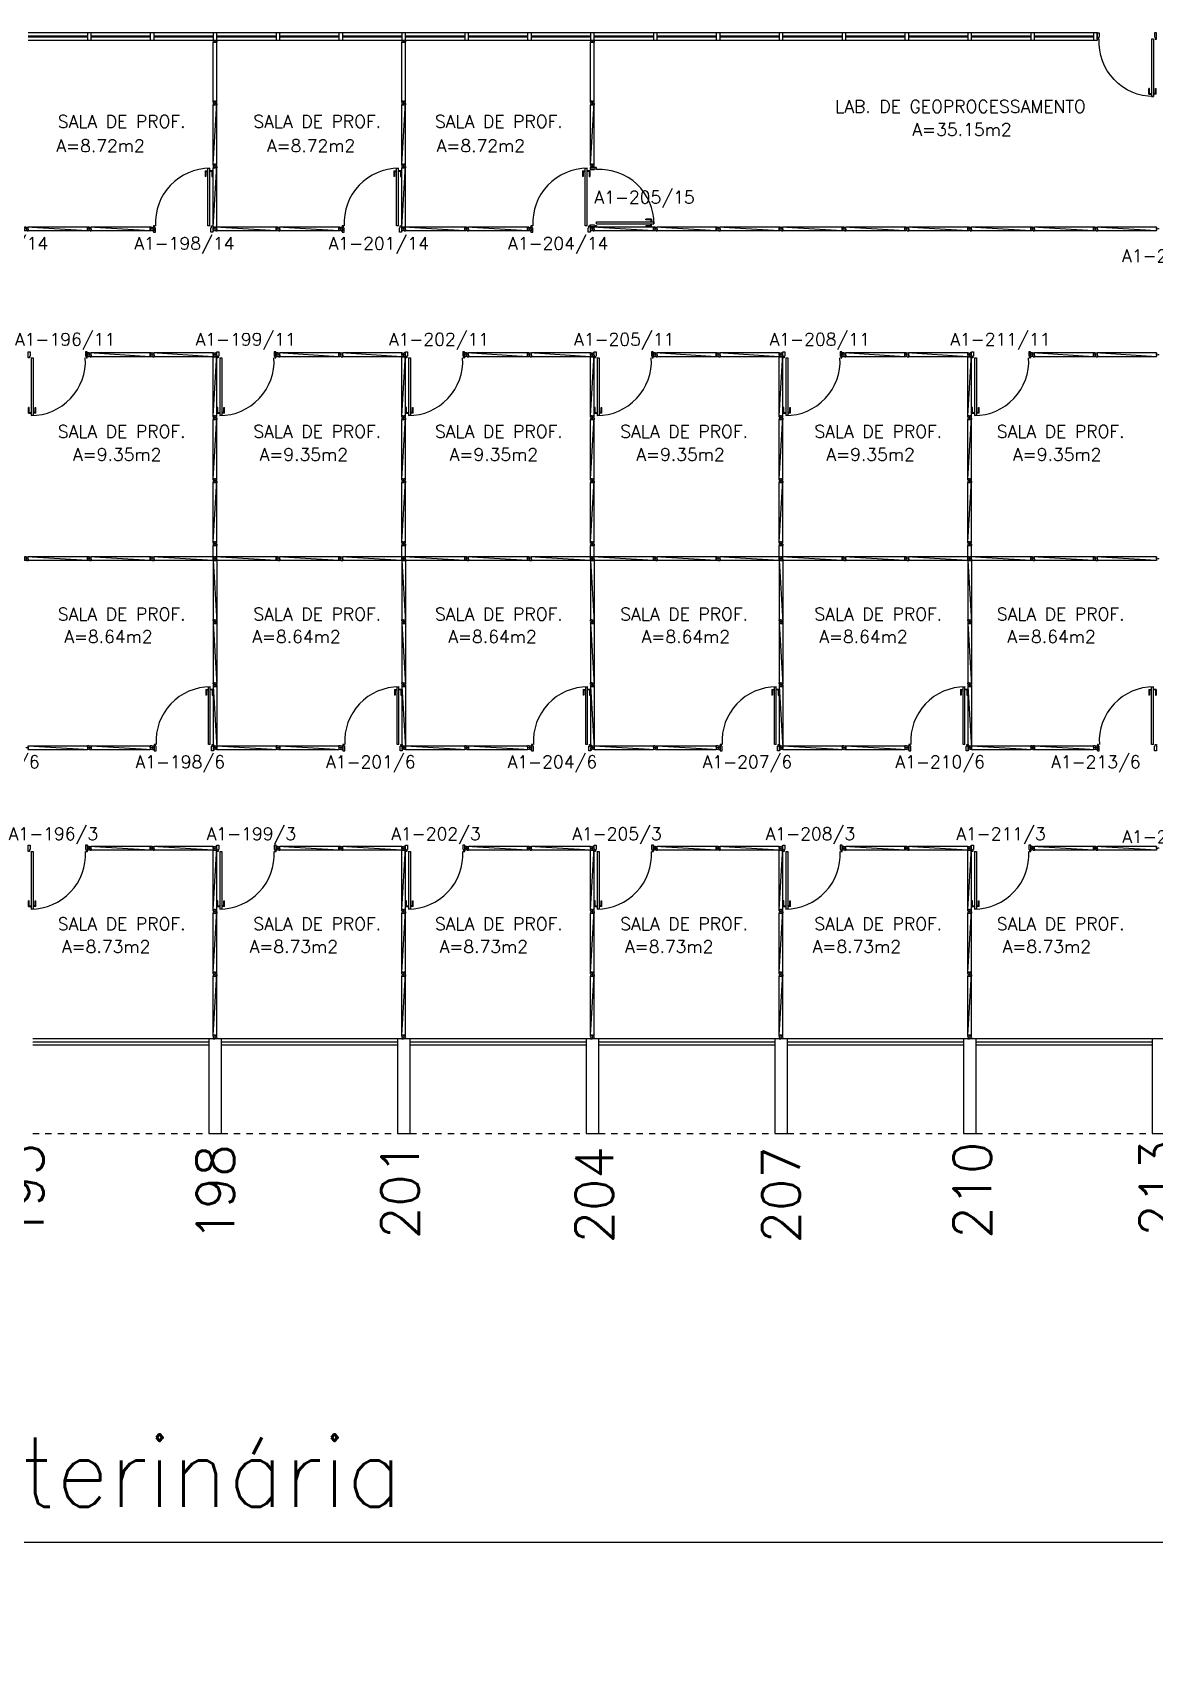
# Model space of a CAD drawing. Extents: x -31 to 207, y 425 to 518.
# Drawn here: x 177.39 to 195.22, y 427.33 to 453.32 of the extents above; entities that cross this region are included whole.
import ezdxf
from ezdxf.enums import TextEntityAlignment as Align

# ---------------------------------------------------------------- set-up
doc = ezdxf.new("R2010")
doc.units = 0
doc.header["$LTSCALE"] = 0.01
doc.header["$MEASUREMENT"] = 0
doc.header["$PDMODE"] = 34
doc.linetypes.add('HIDDEN2', pattern=[0.1875, 0.125, -0.0625])
doc.layers.get('0').update_dxf_attribs({"linetype": 'CONTINUOUS'})
doc.layers.get('DEFPOINTS').update_dxf_attribs({"linetype": 'CONTINUOUS'})
for name, color, linetype in [('AREA', 2, 'CONTINUOUS'), ('DIV', 2, 'CONTINUOUS'), ('ESQ', 1, 'CONTINUOUS'), ('ESTR', 3, 'CONTINUOUS'), ('NOPILAR1', 2, 'CONTINUOUS'), ('PROJ', 1, 'HIDDEN2'), ('TEXTO', 2, 'CONTINUOUS'), ('TEXTO-ENDEREÇO', 2, 'CONTINUOUS'), ('TEXTOCENTROCUSTO', 2, 'CONTINUOUS')]:
    doc.layers.add(name, color=color, linetype=linetype)
doc.styles.add('1', font='romans.shx')
doc.styles.add('NOPILAR', font='simplex.shx', dxfattribs={"height": 0.6})
doc.styles.add('UNB-100', font='simplex.shx', dxfattribs={"height": 0.2})
doc.styles.add('UNB-100-1', font='simplex.shx', dxfattribs={"height": 0.2})
doc.dimstyles.new('1-600', dxfattribs={"dimtxt": 1.1, "dimasz": 2.5, "dimexe": 2, "dimexo": 4, "dimgap": 0.2, "dimtad": 1, "dimdec": 0, "dimzin": 4, "dimdsep": 46, "dimlunit": 6, "dimtxsty": '1', "dimblk1": 'NONE', "dimblk2": 'NONE', "dimsah": 1, "dimcen": 0, "dimclrd": 2, "dimclre": 2, "dimclrt": 2, "dimadec": 0, "dimazin": 0, "dimtfac": 1, "dimtdec": 0, "dimtmove": 2, "dimatfit": 3, "dimldrblk": 'NONE', "dimfxl": 0, "dimtolj": 1, "dimtzin": 0, "dimarcsym": 0})

# ---------------------------------------------------------------- blocks, each defined once
blk = doc.blocks.new('PILAR-SLS')
blk.add_lwpolyline([(0.003, -72.501), (0.003, -74.001), (0.203, -74.001), (0.203, -72.501)], close=True)
blk = doc.blocks.new('DIVMT-SLS')
for p, q in [((-0.03, 0.03), (-0.03, 0.006)), ((-0.008, 0.03), (-0.03, 0.03)), ((-0.0185, 0.006), (-0.03, 0.006)), ((-0.0185, -0.006), (-0.0185, 0.006)), ((-0.008, 0.03), (-0.008, 0.02)), ((-0.008, 0.02), (0.008, 0.02)), ((-0.0051, 0), (0.0051, 0)), ((0.0051, 0), (-0.0051, 0)), ((-0.0051, 0), (0.0051, 0)), ((0.97, -0.03), (0, 0.03)), ((0, -0.0051), (0, 0.0051)), ((0, 0.0051), (0, -0.0051)), ((0.008, 0.03), (0.008, 0.02)), ((0.008, 0.03), (0.03, 0.03)), ((0.0205, 0.006), (0.03, 0.006)), ((0.0205, -0.006), (0.0205, 0.006)), ((0.0205, 0.006), (0.0205, -0.006)), ((0.0205, 0.006), (0.03, 0.006)), ((0.97, 0.03), (0.03, 0.03)), ((0.03, 0.006), (0.03, 0.03)), ((0.03, -0.03), (0.03, 0.03)), ((0.03, -0.005), (0.03, 0.005)), ((0.97, 0.03), (0.97, 0.009)), ((0.97, 0.009), (0.97, 0.027)), ((0.9795, 0.006), (0.97, 0.006)), ((0.97, -0.005), (0.97, 0.005)), ((0.9795, 0.006), (0.9795, -0.006)), ((1.0051, 0), (0.9949, 0)), ((1, 0.0051), (1, -0.0051)), ((-0.0185, -0.006), (-0.03, -0.006)), ((-0.03, -0.03), (-0.03, -0.006)), ((-0.008, -0.03), (-0.03, -0.03)), ((-0.008, -0.03), (-0.008, -0.02)), ((-0.008, -0.02), (0.008, -0.02)), ((0.008, -0.03), (0.008, -0.02)), ((0.008, -0.03), (0.03, -0.03)), ((0.0205, -0.006), (0.03, -0.006)), ((0.0205, -0.006), (0.03, -0.006)), ((0.03, -0.006), (0.03, -0.03)), ((0.97, -0.03), (0.03, -0.03)), ((0.9795, -0.006), (0.97, -0.006)), ((0.97, -0.009), (0.97, -0.027))]:
    blk.add_line(p, q)
blk = doc.blocks.new('PDV2D-SLS')
at = {"layer": 'DIV'}
for p, q in [((0.03, 0.05), (0.06, 0.05)), ((0.03, 0.035), (0.03, 0.05)), ((0.03, -0.035), (0.03, 0.035)), ((0.06, 0.05), (0.06, -0.02)), ((0.941, 0.05), (0.941, -0.02)), ((0.971, 0.05), (0.941, 0.05)), ((0.971, 0.035), (0.971, 0.05)), ((0.971, -0.035), (0.971, 0.035)), ((0.03, -0.05), (0.03, -0.035)), ((0.05, -0.05), (0.03, -0.05)), ((0.05, -0.02), (0.06, -0.02)), ((0.05, -0.02), (0.05, -0.05)), ((0.079, -0.05), (0.109, -0.05)), ((0.079, -0.05), (0.079, -0.965)), ((0.109, -0.05), (0.109, -0.965)), ((0.951, -0.02), (0.941, -0.02)), ((0.951, -0.02), (0.951, -0.05)), ((0.951, -0.05), (0.971, -0.05)), ((0.971, -0.05), (0.971, -0.035)), ((0.036, -0.925), (0.036, -0.835)), ((0.046, -0.835), (0.036, -0.835)), ((0.036, -0.925), (0.076, -0.925)), ((0.046, -0.915), (0.046, -0.835)), ((0.046, -0.915), (0.076, -0.915)), ((0.109, -0.965), (0.079, -0.965)), ((0.141, -0.915), (0.111, -0.915)), ((0.151, -0.925), (0.111, -0.925)), ((0.141, -0.915), (0.141, -0.835)), ((0.141, -0.835), (0.151, -0.835)), ((0.151, -0.925), (0.151, -0.835))]:
    blk.add_line(p, q, dxfattribs=at)
blk.add_arc((0.076, -0.1), 0.865, 270, 3.3214, dxfattribs=at)
blk = doc.blocks.new('MTT-SLS')
for p, q in [((-0.008, 0.03), (-0.03, 0.03)), ((-0.03, 0.03), (-0.03, 0.006)), ((-0.0185, 0.006), (-0.03, 0.006)), ((-0.0185, -0.006), (-0.0185, 0.006)), ((-0.008, 0.03), (-0.008, 0.02)), ((-0.008, 0.02), (0.008, 0.02)), ((-0.0051, 0), (0.0051, 0)), ((0, -0.0051), (0, 0.0051)), ((0.008, 0.03), (0.03, 0.03)), ((0.008, 0.03), (0.008, 0.02)), ((0.0205, -0.006), (0.0205, 0.006)), ((0.0205, 0.006), (0.03, 0.006)), ((0.03, 0.006), (0.03, 0.03)), ((-0.03, -0.03), (-0.03, -0.006)), ((-0.0185, -0.006), (-0.03, -0.006)), ((-0.008, -0.03), (-0.03, -0.03)), ((-0.008, -0.02), (0.008, -0.02)), ((-0.008, -0.03), (-0.008, -0.02)), ((0.008, -0.03), (0.008, -0.02)), ((0.008, -0.03), (0.03, -0.03)), ((0.0205, -0.006), (0.03, -0.006)), ((0.03, -0.006), (0.03, -0.03))]:
    blk.add_line(p, q)
blk = doc.blocks.new('A$C40560D69')
at = {"layer": 'DIV'}
for p, q in [((0, 0.038), (0, 0.06)), ((0.024, 0.06), (0, 0.06)), ((0, 0.038), (0.01, 0.038)), ((0, 0.022), (0, 0)), ((0, 0.022), (0.01, 0.022)), ((0, 0), (0.024, 0)), ((0.01, 0.022), (0.01, 0.038)), ((0.024, 0.051), (0.024, 0.06)), ((0.024, 0.051), (0.024, 0.06)), ((0.024, 0.051), (0.036, 0.051)), ((0.036, 0.051), (0.024, 0.051)), ((0.036, 0.012), (0.024, 0.012)), ((0.024, 0.012), (0.024, 0)), ((0.025, 0.03), (0.035, 0.03)), ((0.035, 0.03), (0.025, 0.03)), ((0.03, 0.025), (0.03, 0.035)), ((0.03, 0.035), (0.03, 0.025)), ((0.03, 0.025), (0.03, 0.035)), ((0.036, 0.051), (0.036, 0.06)), ((0.036, 0.051), (0.036, 0.06)), ((0.036, 0.06), (0.06, 0.06)), ((0.036, 0.012), (0.036, 0)), ((0.06, 0), (0.036, 0)), ((0.05, 0.022), (0.05, 0.038)), ((0.06, 0.038), (0.05, 0.038)), ((0.06, 0.022), (0.05, 0.022)), ((0.06, 0.038), (0.06, 0.06)), ((0.06, 0.022), (0.06, 0))]:
    blk.add_line(p, q, dxfattribs=at)
blk = doc.blocks.new('DIVINI-SLS')
for p, q in [((-0.005, 0), (0.005, 0)), ((0.008, 0.02), (0, 0.02)), ((0, 0.001), (0, 0.02)), ((0, -0.005), (0, 0.005)), ((0, -0.02), (0, 0.001)), ((0.008, 0.03), (0.03, 0.03)), ((0.008, 0.03), (0.008, 0.02)), ((0.02, 0.006), (0.03, 0.006)), ((0.02, 0.006), (0.02, -0.006)), ((0.02, -0.004), (0.02, 0.004)), ((0.023, 0.006), (0.027, 0.006)), ((0.97, 0.03), (0.03, 0.03)), ((0.03, -0.03), (0.03, 0.03)), ((0.03, 0.009), (0.03, 0.027)), ((0.03, -0.005), (0.03, 0.005)), ((0.97, 0.03), (0.97, 0.009)), ((0.97, -0.03), (0.97, 0.03)), ((0.97, 0.009), (0.97, 0.027)), ((0.98, 0.006), (0.97, 0.006)), ((0.97, -0.005), (0.97, 0.005)), ((0.98, 0.006), (0.98, -0.006)), ((0.99, 0), (1.008, 0)), ((0.999, 0.006), (0.999, -0.006)), ((0, -0.02), (0.008, -0.02)), ((0.008, -0.03), (0.008, -0.02)), ((0.008, -0.03), (0.03, -0.03)), ((0.02, -0.006), (0.03, -0.006)), ((0.023, -0.006), (0.027, -0.006)), ((0.03, -0.009), (0.03, -0.027)), ((0.97, -0.03), (0.03, -0.03)), ((0.98, -0.006), (0.97, -0.006)), ((0.97, -0.009), (0.97, -0.027))]:
    blk.add_line(p, q)
blk = doc.blocks.new('*D43')
at = {"color": 2, "linetype": 'ByBlock'}
for p, q in [((150.29, 431.827), (150.29, 427.327)), ((198.39, 431.827), (198.39, 427.327)), ((198.39, 429.327), (150.29, 429.327))]:
    blk.add_line(p, q, dxfattribs=at)
at = {"layer": 'DEFPOINTS', "color": 0, "linetype": 'ByBlock'}
for p in [(150.29, 435.827), (198.39, 435.827), (150.29, 429.327)]:
    blk.add_point(p, dxfattribs=at)
at = {"color": 2, "linetype": 'ByBlock', "insert": (174.34, 430.26), "char_height": 1.1, "attachment_point": 5, "style": '1'}
blk.add_mtext('\\A1;Agrônomia e Veterinária', dxfattribs=at)
blk = doc.blocks.new('_NONE')
at = {"color": 0, "linetype": 'ByBlock'}
blk.add_circle((0, 0), 0.25, dxfattribs=at)

msp = doc.modelspace()

# ---------------------------------------------------------------- linework, layer by layer
at = {"layer": 'DIV'}
for p, q in [((178.259, 453.317), (177.32, 453.317)), ((178.319, 453.317), (178.259, 453.317)), ((178.259, 453.317), (178.259, 453.198)), ((178.319, 453.317), (178.259, 453.317)), ((178.259, 453.317), (178.259, 453.198)), ((178.319, 453.197), (178.319, 453.317)), ((178.319, 453.197), (178.319, 453.317)), ((179.259, 453.317), (178.32, 453.317)), ((179.319, 453.317), (179.259, 453.317)), ((179.259, 453.317), (179.259, 453.198)), ((179.319, 453.317), (179.259, 453.317)), ((179.259, 453.317), (179.259, 453.198)), ((179.319, 453.197), (179.319, 453.317)), ((179.319, 453.197), (179.319, 453.317)), ((180.259, 453.317), (179.32, 453.317)), ((180.319, 453.317), (180.259, 453.317)), ((180.259, 453.317), (180.259, 453.198)), ((180.319, 453.317), (180.259, 453.317)), ((180.259, 453.317), (180.259, 453.198)), ((180.319, 453.197), (180.319, 453.317)), ((180.319, 453.197), (180.319, 453.317)), ((181.259, 453.317), (180.32, 453.317)), ((181.319, 453.317), (181.259, 453.317)), ((181.259, 453.317), (181.259, 453.198)), ((181.319, 453.317), (181.259, 453.317)), ((181.259, 453.317), (181.259, 453.198)), ((181.319, 453.197), (181.319, 453.317)), ((181.319, 453.197), (181.319, 453.317)), ((182.259, 453.317), (181.32, 453.317)), ((182.319, 453.317), (182.259, 453.317)), ((182.319, 453.317), (182.259, 453.317)), ((182.259, 453.317), (182.259, 453.198)), ((182.259, 453.317), (182.259, 453.198)), ((182.319, 453.197), (182.319, 453.317)), ((182.319, 453.197), (182.319, 453.317)), ((183.259, 453.317), (182.32, 453.317)), ((183.319, 453.317), (183.259, 453.317)), ((183.259, 453.317), (183.259, 453.198)), ((183.319, 453.317), (183.259, 453.317)), ((183.259, 453.317), (183.259, 453.198)), ((183.319, 453.197), (183.319, 453.317)), ((183.319, 453.197), (183.319, 453.317)), ((184.259, 453.317), (183.32, 453.317)), ((184.319, 453.317), (184.259, 453.317)), ((184.259, 453.317), (184.259, 453.198)), ((184.319, 453.317), (184.259, 453.317)), ((184.259, 453.317), (184.259, 453.198)), ((184.319, 453.197), (184.319, 453.317)), ((184.319, 453.197), (184.319, 453.317)), ((185.259, 453.317), (184.32, 453.317)), ((185.319, 453.317), (185.259, 453.317)), ((185.259, 453.317), (185.259, 453.198)), ((185.319, 453.317), (185.259, 453.317)), ((185.259, 453.317), (185.259, 453.198)), ((185.319, 453.197), (185.319, 453.317)), ((185.319, 453.197), (185.319, 453.317)), ((186.259, 453.317), (185.32, 453.317)), ((186.319, 453.317), (186.259, 453.317)), ((186.259, 453.317), (186.259, 453.198)), ((186.319, 453.317), (186.259, 453.317)), ((186.259, 453.317), (186.259, 453.198)), ((186.319, 453.197), (186.319, 453.317)), ((186.319, 453.197), (186.319, 453.317)), ((187.259, 453.317), (186.32, 453.317)), ((187.319, 453.317), (187.259, 453.317)), ((187.259, 453.317), (187.259, 453.198)), ((187.319, 453.317), (187.259, 453.317)), ((187.259, 453.317), (187.259, 453.198)), ((187.319, 453.197), (187.319, 453.317)), ((187.319, 453.197), (187.319, 453.317)), ((188.259, 453.317), (187.32, 453.317)), ((188.319, 453.317), (188.259, 453.317)), ((188.259, 453.317), (188.259, 453.198)), ((188.319, 453.317), (188.259, 453.317)), ((188.259, 453.317), (188.259, 453.198)), ((188.319, 453.197), (188.319, 453.317)), ((188.319, 453.197), (188.319, 453.317)), ((189.259, 453.317), (188.32, 453.317)), ((189.319, 453.317), (189.259, 453.317)), ((189.259, 453.317), (189.259, 453.198)), ((189.319, 453.317), (189.259, 453.317)), ((189.259, 453.317), (189.259, 453.198)), ((189.319, 453.197), (189.319, 453.317)), ((189.319, 453.197), (189.319, 453.317)), ((190.259, 453.317), (189.32, 453.317)), ((190.319, 453.317), (190.259, 453.317)), ((190.259, 453.317), (190.259, 453.198)), ((190.319, 453.317), (190.259, 453.317)), ((190.259, 453.317), (190.259, 453.198)), ((190.319, 453.197), (190.319, 453.317)), ((190.319, 453.197), (190.319, 453.317)), ((191.259, 453.317), (190.32, 453.317)), ((191.319, 453.317), (191.259, 453.317)), ((191.259, 453.317), (191.259, 453.198)), ((191.319, 453.317), (191.259, 453.317)), ((191.259, 453.317), (191.259, 453.198)), ((191.319, 453.197), (191.319, 453.317)), ((191.319, 453.197), (191.319, 453.317)), ((192.259, 453.317), (191.32, 453.317)), ((192.319, 453.317), (192.259, 453.317)), ((192.259, 453.317), (192.259, 453.198)), ((192.319, 453.317), (192.259, 453.317)), ((192.259, 453.317), (192.259, 453.198)), ((192.319, 453.197), (192.319, 453.317)), ((192.319, 453.197), (192.319, 453.317)), ((193.259, 453.317), (192.32, 453.317)), ((193.319, 453.317), (193.259, 453.317)), ((193.259, 453.317), (193.259, 453.198)), ((193.319, 453.317), (193.259, 453.317)), ((193.259, 453.317), (193.259, 453.198)), ((193.319, 453.197), (193.319, 453.317)), ((193.319, 453.197), (193.319, 453.317)), ((194.259, 453.317), (193.32, 453.317)), ((194.319, 453.317), (194.259, 453.317)), ((194.259, 453.317), (194.259, 453.198)), ((194.319, 453.317), (194.259, 453.317)), ((194.259, 453.317), (194.259, 453.198)), ((194.319, 453.197), (194.319, 453.317)), ((194.319, 453.197), (194.319, 453.317)), ((177.319, 453.251), (178.259, 453.251)), ((177.319, 453.197), (178.259, 453.197)), ((178.259, 453.263), (177.32, 453.263)), ((178.259, 453.197), (178.319, 453.197)), ((178.259, 453.197), (178.319, 453.197)), ((178.259, 453.197), (178.319, 453.197)), ((178.319, 453.251), (179.259, 453.251)), ((178.319, 453.197), (179.259, 453.197)), ((179.259, 453.263), (178.32, 453.263)), ((179.259, 453.197), (179.319, 453.197)), ((179.259, 453.197), (179.319, 453.197)), ((179.259, 453.197), (179.319, 453.197)), ((179.319, 453.251), (180.259, 453.251)), ((179.319, 453.197), (180.259, 453.197)), ((180.259, 453.263), (179.32, 453.263)), ((180.259, 453.197), (180.319, 453.197)), ((180.259, 453.197), (180.319, 453.197)), ((180.259, 453.197), (180.319, 453.197)), ((180.319, 453.251), (181.259, 453.251)), ((180.319, 453.197), (181.259, 453.197)), ((181.259, 453.263), (180.32, 453.263)), ((181.259, 453.197), (181.319, 453.197)), ((181.259, 453.197), (181.319, 453.197)), ((181.259, 453.197), (181.319, 453.197)), ((181.319, 453.251), (182.259, 453.251)), ((181.319, 453.197), (182.259, 453.197)), ((182.259, 453.263), (181.32, 453.263)), ((182.259, 453.197), (182.319, 453.197)), ((182.259, 453.197), (182.319, 453.197)), ((182.259, 453.197), (182.319, 453.197)), ((182.319, 453.251), (183.259, 453.251)), ((182.319, 453.197), (183.259, 453.197)), ((183.259, 453.263), (182.32, 453.263)), ((183.259, 453.197), (183.319, 453.197)), ((183.259, 453.197), (183.319, 453.197)), ((183.259, 453.197), (183.319, 453.197)), ((183.319, 453.251), (184.259, 453.251)), ((183.319, 453.197), (184.259, 453.197)), ((184.259, 453.263), (183.32, 453.263)), ((184.259, 453.197), (184.319, 453.197)), ((184.259, 453.197), (184.319, 453.197)), ((184.259, 453.197), (184.319, 453.197)), ((184.319, 453.251), (185.259, 453.251)), ((184.319, 453.197), (185.259, 453.197)), ((185.259, 453.263), (184.32, 453.263)), ((185.259, 453.197), (185.319, 453.197)), ((185.259, 453.197), (185.319, 453.197)), ((185.259, 453.197), (185.319, 453.197)), ((185.319, 453.251), (186.259, 453.251)), ((185.319, 453.197), (186.259, 453.197)), ((186.259, 453.263), (185.32, 453.263)), ((186.259, 453.197), (186.319, 453.197)), ((186.259, 453.197), (186.319, 453.197)), ((186.259, 453.197), (186.319, 453.197)), ((186.319, 453.251), (187.259, 453.251)), ((186.319, 453.197), (187.259, 453.197)), ((187.259, 453.263), (186.32, 453.263)), ((187.259, 453.197), (187.319, 453.197)), ((187.259, 453.197), (187.319, 453.197)), ((187.259, 453.197), (187.319, 453.197)), ((187.319, 453.251), (188.259, 453.251)), ((187.319, 453.197), (188.259, 453.197)), ((188.259, 453.263), (187.32, 453.263)), ((188.259, 453.197), (188.319, 453.197)), ((188.259, 453.197), (188.319, 453.197)), ((188.259, 453.197), (188.319, 453.197)), ((188.319, 453.251), (189.259, 453.251)), ((188.319, 453.197), (189.259, 453.197)), ((189.259, 453.263), (188.32, 453.263)), ((189.259, 453.197), (189.319, 453.197)), ((189.259, 453.197), (189.319, 453.197)), ((189.259, 453.197), (189.319, 453.197)), ((189.319, 453.251), (190.259, 453.251)), ((189.319, 453.197), (190.259, 453.197)), ((190.259, 453.263), (189.32, 453.263)), ((190.259, 453.197), (190.319, 453.197)), ((190.259, 453.197), (190.319, 453.197)), ((190.259, 453.197), (190.319, 453.197)), ((190.319, 453.251), (191.259, 453.251)), ((190.319, 453.197), (191.259, 453.197)), ((191.259, 453.263), (190.32, 453.263)), ((191.259, 453.197), (191.319, 453.197)), ((191.259, 453.197), (191.319, 453.197)), ((191.259, 453.197), (191.319, 453.197)), ((191.319, 453.251), (192.259, 453.251)), ((191.319, 453.197), (192.259, 453.197)), ((192.259, 453.263), (191.32, 453.263)), ((192.259, 453.197), (192.319, 453.197)), ((192.259, 453.197), (192.319, 453.197)), ((192.259, 453.197), (192.319, 453.197)), ((192.319, 453.251), (193.259, 453.251)), ((192.319, 453.197), (193.259, 453.197)), ((193.259, 453.263), (192.32, 453.263)), ((193.259, 453.197), (193.319, 453.197)), ((193.259, 453.197), (193.319, 453.197)), ((193.259, 453.197), (193.319, 453.197)), ((193.319, 453.251), (194.259, 453.251)), ((193.319, 453.197), (194.259, 453.197)), ((194.259, 453.263), (193.32, 453.263)), ((194.259, 453.197), (194.319, 453.197)), ((194.259, 453.197), (194.319, 453.197)), ((194.259, 453.197), (194.319, 453.197)), ((186.259, 451.207), (186.259, 451.229)), ((186.259, 451.229), (186.283, 451.229)), ((186.259, 451.207), (186.269, 451.207)), ((186.269, 451.207), (186.269, 451.191)), ((186.283, 451.217), (186.283, 451.229)), ((186.283, 451.217), (186.295, 451.217)), ((186.284, 451.199), (186.295, 451.199)), ((186.295, 451.199), (186.284, 451.199)), ((186.289, 451.204), (186.289, 451.194)), ((186.289, 451.194), (186.289, 451.204)), ((186.289, 451.204), (186.289, 451.194)), ((186.295, 451.217), (186.295, 451.229)), ((186.319, 451.229), (186.295, 451.229)), ((186.319, 451.207), (186.309, 451.207)), ((186.309, 451.207), (186.309, 451.191)), ((186.319, 451.207), (186.319, 451.229)), ((186.259, 451.191), (186.269, 451.191)), ((186.259, 451.191), (186.259, 451.169)), ((186.283, 451.169), (186.259, 451.169)), ((186.259, 451.169), (186.319, 451.169)), ((186.283, 451.178), (186.295, 451.178)), ((186.283, 451.178), (186.283, 451.169)), ((186.295, 451.178), (186.283, 451.178)), ((186.283, 451.178), (186.283, 451.169)), ((186.284, 451.169), (186.294, 451.169)), ((186.295, 451.178), (186.295, 451.169)), ((186.295, 451.178), (186.295, 451.169)), ((186.295, 451.169), (186.319, 451.169)), ((186.319, 451.191), (186.309, 451.191)), ((186.319, 451.191), (186.319, 451.169)), ((180.259, 445.229), (180.283, 445.229)), ((180.259, 445.207), (180.259, 445.229)), ((180.283, 445.217), (180.283, 445.229)), ((180.283, 445.217), (180.295, 445.217)), ((180.319, 445.229), (180.295, 445.229)), ((180.295, 445.217), (180.295, 445.229)), ((180.319, 445.207), (180.319, 445.229)), ((183.259, 445.229), (183.283, 445.229)), ((183.259, 445.207), (183.259, 445.229)), ((183.283, 445.217), (183.283, 445.229)), ((183.283, 445.217), (183.295, 445.217)), ((183.319, 445.229), (183.295, 445.229)), ((183.295, 445.217), (183.295, 445.229)), ((183.319, 445.207), (183.319, 445.229)), ((186.259, 445.229), (186.283, 445.229)), ((186.259, 445.207), (186.259, 445.229)), ((186.283, 445.217), (186.283, 445.229)), ((186.283, 445.217), (186.295, 445.217)), ((186.319, 445.229), (186.295, 445.229)), ((186.295, 445.217), (186.295, 445.229)), ((186.319, 445.207), (186.319, 445.229)), ((189.259, 445.229), (189.283, 445.229)), ((189.259, 445.207), (189.259, 445.229)), ((189.283, 445.217), (189.283, 445.229)), ((189.283, 445.217), (189.295, 445.217)), ((189.319, 445.229), (189.295, 445.229)), ((189.295, 445.217), (189.295, 445.229)), ((189.319, 445.207), (189.319, 445.229)), ((192.259, 445.229), (192.283, 445.229)), ((192.259, 445.207), (192.259, 445.229)), ((192.283, 445.217), (192.283, 445.229)), ((192.283, 445.217), (192.295, 445.217)), ((192.319, 445.229), (192.295, 445.229)), ((192.295, 445.217), (192.295, 445.229)), ((192.319, 445.207), (192.319, 445.229)), ((180.259, 445.207), (180.269, 445.207)), ((180.259, 445.191), (180.259, 445.169)), ((180.259, 445.191), (180.269, 445.191)), ((180.259, 444.988), (180.259, 445.169)), ((180.259, 445.169), (180.319, 445.169)), ((180.283, 445.169), (180.259, 445.169)), ((180.283, 444.988), (180.259, 444.988)), ((180.259, 444.966), (180.259, 444.988)), ((180.259, 444.988), (180.319, 444.988)), ((180.259, 444.988), (180.319, 444.988)), ((180.259, 444.966), (180.269, 444.966)), ((180.28, 444.988), (180.262, 444.988)), ((180.269, 445.207), (180.269, 445.191)), ((180.269, 444.95), (180.269, 444.966)), ((180.283, 445.178), (180.283, 445.169)), ((180.295, 445.178), (180.283, 445.178)), ((180.283, 445.178), (180.283, 445.169)), ((180.283, 445.178), (180.295, 445.178)), ((180.283, 444.979), (180.283, 444.988)), ((180.283, 444.979), (180.283, 444.988)), ((180.283, 444.979), (180.283, 444.988)), ((180.283, 444.979), (180.295, 444.979)), ((180.295, 444.979), (180.283, 444.979)), ((180.295, 444.979), (180.283, 444.979)), ((180.295, 445.199), (180.284, 445.199)), ((180.284, 445.199), (180.295, 445.199)), ((180.284, 445.169), (180.294, 445.169)), ((180.284, 444.988), (180.294, 444.988)), ((180.284, 444.988), (180.294, 444.988)), ((180.284, 444.958), (180.295, 444.958)), ((180.295, 444.958), (180.284, 444.958)), ((180.295, 444.958), (180.284, 444.958)), ((180.295, 444.958), (180.284, 444.958)), ((180.289, 445.204), (180.289, 445.194)), ((180.289, 445.194), (180.289, 445.204)), ((180.289, 445.204), (180.289, 445.194)), ((180.289, 444.953), (180.289, 444.964)), ((180.289, 444.964), (180.289, 444.953)), ((180.289, 444.953), (180.289, 444.964)), ((180.289, 444.964), (180.289, 444.953)), ((180.289, 444.953), (180.289, 444.964)), ((180.295, 445.178), (180.295, 445.169)), ((180.295, 445.178), (180.295, 445.169)), ((180.295, 445.169), (180.319, 445.169)), ((180.295, 444.988), (180.319, 444.988)), ((180.295, 444.979), (180.295, 444.988)), ((180.295, 444.979), (180.295, 444.988)), ((180.295, 444.979), (180.295, 444.988)), ((180.298, 444.988), (180.316, 444.988)), ((180.319, 444.988), (180.298, 444.988)), ((180.309, 445.207), (180.309, 445.191)), ((180.319, 445.207), (180.309, 445.207)), ((180.319, 445.191), (180.309, 445.191)), ((180.319, 444.966), (180.309, 444.966)), ((180.309, 444.95), (180.309, 444.966)), ((180.319, 445.191), (180.319, 445.169)), ((180.319, 444.988), (180.319, 445.169)), ((180.319, 444.966), (180.319, 444.988)), ((183.259, 445.207), (183.269, 445.207)), ((183.259, 445.191), (183.259, 445.169)), ((183.259, 445.191), (183.269, 445.191)), ((183.259, 444.988), (183.259, 445.169)), ((183.259, 445.169), (183.319, 445.169)), ((183.283, 445.169), (183.259, 445.169)), ((183.283, 444.988), (183.259, 444.988)), ((183.259, 444.966), (183.259, 444.988)), ((183.259, 444.988), (183.319, 444.988)), ((183.259, 444.988), (183.319, 444.988)), ((183.259, 444.966), (183.269, 444.966)), ((183.28, 444.988), (183.262, 444.988)), ((183.269, 445.207), (183.269, 445.191)), ((183.269, 444.95), (183.269, 444.966)), ((183.283, 445.178), (183.283, 445.169)), ((183.295, 445.178), (183.283, 445.178)), ((183.283, 445.178), (183.283, 445.169)), ((183.283, 445.178), (183.295, 445.178)), ((183.283, 444.979), (183.283, 444.988)), ((183.283, 444.979), (183.283, 444.988)), ((183.283, 444.979), (183.283, 444.988)), ((183.283, 444.979), (183.295, 444.979)), ((183.295, 444.979), (183.283, 444.979)), ((183.295, 444.979), (183.283, 444.979)), ((183.295, 445.199), (183.284, 445.199)), ((183.284, 445.199), (183.295, 445.199)), ((183.284, 445.169), (183.294, 445.169)), ((183.284, 444.988), (183.294, 444.988)), ((183.284, 444.988), (183.294, 444.988)), ((183.284, 444.958), (183.295, 444.958)), ((183.295, 444.958), (183.284, 444.958)), ((183.295, 444.958), (183.284, 444.958)), ((183.295, 444.958), (183.284, 444.958)), ((183.289, 445.204), (183.289, 445.194)), ((183.289, 445.194), (183.289, 445.204)), ((183.289, 445.204), (183.289, 445.194)), ((183.289, 444.953), (183.289, 444.964)), ((183.289, 444.964), (183.289, 444.953)), ((183.289, 444.953), (183.289, 444.964)), ((183.289, 444.964), (183.289, 444.953)), ((183.289, 444.953), (183.289, 444.964)), ((183.295, 445.178), (183.295, 445.169)), ((183.295, 445.178), (183.295, 445.169)), ((183.295, 445.169), (183.319, 445.169)), ((183.295, 444.988), (183.319, 444.988)), ((183.295, 444.979), (183.295, 444.988)), ((183.295, 444.979), (183.295, 444.988)), ((183.295, 444.979), (183.295, 444.988)), ((183.298, 444.988), (183.316, 444.988)), ((183.319, 444.988), (183.298, 444.988)), ((183.309, 445.207), (183.309, 445.191)), ((183.319, 445.207), (183.309, 445.207)), ((183.319, 445.191), (183.309, 445.191)), ((183.319, 444.966), (183.309, 444.966)), ((183.309, 444.95), (183.309, 444.966)), ((183.319, 445.191), (183.319, 445.169)), ((183.319, 444.988), (183.319, 445.169)), ((183.319, 444.966), (183.319, 444.988)), ((186.259, 445.207), (186.269, 445.207)), ((186.259, 445.191), (186.259, 445.169)), ((186.259, 445.191), (186.269, 445.191)), ((186.259, 444.988), (186.259, 445.169)), ((186.259, 445.169), (186.319, 445.169)), ((186.283, 445.169), (186.259, 445.169)), ((186.283, 444.988), (186.259, 444.988)), ((186.259, 444.966), (186.259, 444.988)), ((186.259, 444.988), (186.319, 444.988)), ((186.259, 444.988), (186.319, 444.988)), ((186.259, 444.966), (186.269, 444.966)), ((186.28, 444.988), (186.262, 444.988)), ((186.269, 445.207), (186.269, 445.191)), ((186.269, 444.95), (186.269, 444.966)), ((186.283, 445.178), (186.283, 445.169)), ((186.295, 445.178), (186.283, 445.178)), ((186.283, 445.178), (186.283, 445.169)), ((186.283, 445.178), (186.295, 445.178)), ((186.283, 444.979), (186.283, 444.988)), ((186.283, 444.979), (186.283, 444.988)), ((186.283, 444.979), (186.283, 444.988)), ((186.283, 444.979), (186.295, 444.979)), ((186.295, 444.979), (186.283, 444.979)), ((186.295, 444.979), (186.283, 444.979)), ((186.295, 445.199), (186.284, 445.199)), ((186.284, 445.199), (186.295, 445.199)), ((186.284, 445.169), (186.294, 445.169)), ((186.284, 444.988), (186.294, 444.988)), ((186.284, 444.988), (186.294, 444.988)), ((186.284, 444.958), (186.295, 444.958)), ((186.295, 444.958), (186.284, 444.958)), ((186.295, 444.958), (186.284, 444.958)), ((186.295, 444.958), (186.284, 444.958)), ((186.289, 445.204), (186.289, 445.194)), ((186.289, 445.194), (186.289, 445.204)), ((186.289, 445.204), (186.289, 445.194)), ((186.289, 444.953), (186.289, 444.964)), ((186.289, 444.964), (186.289, 444.953)), ((186.289, 444.953), (186.289, 444.964)), ((186.289, 444.964), (186.289, 444.953)), ((186.289, 444.953), (186.289, 444.964)), ((186.295, 445.178), (186.295, 445.169)), ((186.295, 445.178), (186.295, 445.169)), ((186.295, 445.169), (186.319, 445.169)), ((186.295, 444.988), (186.319, 444.988)), ((186.295, 444.979), (186.295, 444.988)), ((186.295, 444.979), (186.295, 444.988)), ((186.295, 444.979), (186.295, 444.988)), ((186.298, 444.988), (186.316, 444.988)), ((186.319, 444.988), (186.298, 444.988)), ((186.309, 445.207), (186.309, 445.191)), ((186.319, 445.207), (186.309, 445.207)), ((186.319, 445.191), (186.309, 445.191)), ((186.319, 444.966), (186.309, 444.966)), ((186.309, 444.95), (186.309, 444.966)), ((186.319, 445.191), (186.319, 445.169)), ((186.319, 444.988), (186.319, 445.169)), ((186.319, 444.966), (186.319, 444.988)), ((189.259, 445.207), (189.269, 445.207)), ((189.259, 445.191), (189.259, 445.169)), ((189.259, 445.191), (189.269, 445.191)), ((189.259, 444.988), (189.259, 445.169)), ((189.259, 445.169), (189.319, 445.169)), ((189.283, 445.169), (189.259, 445.169)), ((189.283, 444.988), (189.259, 444.988)), ((189.259, 444.966), (189.259, 444.988)), ((189.259, 444.988), (189.319, 444.988)), ((189.259, 444.988), (189.319, 444.988)), ((189.259, 444.966), (189.269, 444.966)), ((189.28, 444.988), (189.262, 444.988)), ((189.269, 445.207), (189.269, 445.191)), ((189.269, 444.95), (189.269, 444.966)), ((189.283, 445.178), (189.283, 445.169)), ((189.295, 445.178), (189.283, 445.178)), ((189.283, 445.178), (189.283, 445.169)), ((189.283, 445.178), (189.295, 445.178)), ((189.283, 444.979), (189.283, 444.988)), ((189.283, 444.979), (189.283, 444.988)), ((189.283, 444.979), (189.283, 444.988)), ((189.283, 444.979), (189.295, 444.979)), ((189.295, 444.979), (189.283, 444.979)), ((189.295, 444.979), (189.283, 444.979)), ((189.295, 445.199), (189.284, 445.199)), ((189.284, 445.199), (189.295, 445.199)), ((189.284, 445.169), (189.294, 445.169)), ((189.284, 444.988), (189.294, 444.988)), ((189.284, 444.988), (189.294, 444.988)), ((189.284, 444.958), (189.295, 444.958)), ((189.295, 444.958), (189.284, 444.958)), ((189.295, 444.958), (189.284, 444.958)), ((189.295, 444.958), (189.284, 444.958)), ((189.289, 445.204), (189.289, 445.194)), ((189.289, 445.194), (189.289, 445.204)), ((189.289, 445.204), (189.289, 445.194)), ((189.289, 444.953), (189.289, 444.964)), ((189.289, 444.964), (189.289, 444.953)), ((189.289, 444.953), (189.289, 444.964)), ((189.289, 444.964), (189.289, 444.953)), ((189.289, 444.953), (189.289, 444.964)), ((189.295, 445.178), (189.295, 445.169)), ((189.295, 445.178), (189.295, 445.169)), ((189.295, 445.169), (189.319, 445.169)), ((189.295, 444.988), (189.319, 444.988)), ((189.295, 444.979), (189.295, 444.988)), ((189.295, 444.979), (189.295, 444.988)), ((189.295, 444.979), (189.295, 444.988)), ((189.298, 444.988), (189.316, 444.988)), ((189.319, 444.988), (189.298, 444.988)), ((189.309, 445.207), (189.309, 445.191)), ((189.319, 445.207), (189.309, 445.207)), ((189.319, 445.191), (189.309, 445.191)), ((189.319, 444.966), (189.309, 444.966)), ((189.309, 444.95), (189.309, 444.966)), ((189.319, 445.191), (189.319, 445.169)), ((189.319, 444.988), (189.319, 445.169)), ((189.319, 444.966), (189.319, 444.988)), ((192.259, 445.207), (192.269, 445.207)), ((192.259, 445.191), (192.259, 445.169)), ((192.259, 445.191), (192.269, 445.191)), ((192.259, 444.988), (192.259, 445.169)), ((192.259, 445.169), (192.319, 445.169)), ((192.283, 445.169), (192.259, 445.169)), ((192.283, 444.988), (192.259, 444.988)), ((192.259, 444.966), (192.259, 444.988)), ((192.259, 444.988), (192.319, 444.988)), ((192.259, 444.988), (192.319, 444.988)), ((192.259, 444.966), (192.269, 444.966)), ((192.28, 444.988), (192.262, 444.988)), ((192.269, 445.207), (192.269, 445.191)), ((192.269, 444.95), (192.269, 444.966)), ((192.283, 445.178), (192.283, 445.169)), ((192.295, 445.178), (192.283, 445.178)), ((192.283, 445.178), (192.283, 445.169)), ((192.283, 445.178), (192.295, 445.178)), ((192.283, 444.979), (192.283, 444.988)), ((192.283, 444.979), (192.283, 444.988)), ((192.283, 444.979), (192.283, 444.988)), ((192.283, 444.979), (192.295, 444.979)), ((192.295, 444.979), (192.283, 444.979)), ((192.295, 444.979), (192.283, 444.979)), ((192.295, 445.199), (192.284, 445.199)), ((192.284, 445.199), (192.295, 445.199)), ((192.284, 445.169), (192.294, 445.169)), ((192.284, 444.988), (192.294, 444.988)), ((192.284, 444.988), (192.294, 444.988)), ((192.284, 444.958), (192.295, 444.958)), ((192.295, 444.958), (192.284, 444.958)), ((192.295, 444.958), (192.284, 444.958)), ((192.295, 444.958), (192.284, 444.958)), ((192.289, 445.204), (192.289, 445.194)), ((192.289, 445.194), (192.289, 445.204)), ((192.289, 445.204), (192.289, 445.194)), ((192.289, 444.953), (192.289, 444.964)), ((192.289, 444.964), (192.289, 444.953)), ((192.289, 444.953), (192.289, 444.964)), ((192.289, 444.964), (192.289, 444.953)), ((192.289, 444.953), (192.289, 444.964)), ((192.295, 445.178), (192.295, 445.169)), ((192.295, 445.178), (192.295, 445.169)), ((192.295, 445.169), (192.319, 445.169)), ((192.295, 444.988), (192.319, 444.988)), ((192.295, 444.979), (192.295, 444.988)), ((192.295, 444.979), (192.295, 444.988)), ((192.295, 444.979), (192.295, 444.988)), ((192.298, 444.988), (192.316, 444.988)), ((192.319, 444.988), (192.298, 444.988)), ((192.309, 445.207), (192.309, 445.191)), ((192.319, 445.207), (192.309, 445.207)), ((192.319, 445.191), (192.309, 445.191)), ((192.319, 444.966), (192.309, 444.966)), ((192.309, 444.95), (192.309, 444.966)), ((192.319, 445.191), (192.319, 445.169)), ((192.319, 444.988), (192.319, 445.169)), ((192.319, 444.966), (192.319, 444.988)), ((180.259, 444.95), (180.269, 444.95)), ((180.259, 444.95), (180.259, 444.928)), ((180.259, 444.928), (180.283, 444.928)), ((180.259, 444.928), (180.319, 444.928)), ((180.28, 444.928), (180.262, 444.928)), ((180.283, 444.94), (180.283, 444.928)), ((180.283, 444.94), (180.295, 444.94)), ((180.283, 444.938), (180.283, 444.928)), ((180.295, 444.938), (180.283, 444.938)), ((180.284, 444.928), (180.294, 444.928)), ((180.295, 444.94), (180.295, 444.928)), ((180.295, 444.938), (180.295, 444.928)), ((180.319, 444.928), (180.295, 444.928)), ((180.319, 444.928), (180.298, 444.928)), ((180.298, 444.928), (180.316, 444.928)), ((180.319, 444.95), (180.309, 444.95)), ((180.319, 444.95), (180.319, 444.928)), ((183.259, 444.95), (183.269, 444.95)), ((183.259, 444.95), (183.259, 444.928)), ((183.259, 444.928), (183.283, 444.928)), ((183.259, 444.928), (183.319, 444.928)), ((183.28, 444.928), (183.262, 444.928)), ((183.283, 444.94), (183.283, 444.928)), ((183.283, 444.94), (183.295, 444.94)), ((183.283, 444.938), (183.283, 444.928)), ((183.295, 444.938), (183.283, 444.938)), ((183.284, 444.928), (183.294, 444.928)), ((183.295, 444.94), (183.295, 444.928)), ((183.295, 444.938), (183.295, 444.928)), ((183.319, 444.928), (183.295, 444.928)), ((183.319, 444.928), (183.298, 444.928)), ((183.298, 444.928), (183.316, 444.928)), ((183.319, 444.95), (183.309, 444.95)), ((183.319, 444.95), (183.319, 444.928)), ((186.259, 444.95), (186.269, 444.95)), ((186.259, 444.95), (186.259, 444.928)), ((186.259, 444.928), (186.283, 444.928)), ((186.259, 444.928), (186.319, 444.928)), ((186.28, 444.928), (186.262, 444.928)), ((186.283, 444.94), (186.283, 444.928)), ((186.283, 444.94), (186.295, 444.94)), ((186.283, 444.938), (186.283, 444.928)), ((186.295, 444.938), (186.283, 444.938)), ((186.284, 444.928), (186.294, 444.928)), ((186.295, 444.94), (186.295, 444.928)), ((186.295, 444.938), (186.295, 444.928)), ((186.319, 444.928), (186.295, 444.928)), ((186.319, 444.928), (186.298, 444.928)), ((186.298, 444.928), (186.316, 444.928)), ((186.319, 444.95), (186.309, 444.95)), ((186.319, 444.95), (186.319, 444.928)), ((189.259, 444.95), (189.269, 444.95)), ((189.259, 444.95), (189.259, 444.928)), ((189.259, 444.928), (189.283, 444.928)), ((189.259, 444.928), (189.319, 444.928)), ((189.28, 444.928), (189.262, 444.928)), ((189.283, 444.94), (189.283, 444.928)), ((189.283, 444.94), (189.295, 444.94)), ((189.283, 444.938), (189.283, 444.928)), ((189.295, 444.938), (189.283, 444.938)), ((189.284, 444.928), (189.294, 444.928)), ((189.295, 444.94), (189.295, 444.928)), ((189.295, 444.938), (189.295, 444.928)), ((189.319, 444.928), (189.295, 444.928)), ((189.319, 444.928), (189.298, 444.928)), ((189.298, 444.928), (189.316, 444.928)), ((189.319, 444.95), (189.309, 444.95)), ((189.319, 444.95), (189.319, 444.928)), ((192.259, 444.95), (192.269, 444.95)), ((192.259, 444.95), (192.259, 444.928)), ((192.259, 444.928), (192.283, 444.928)), ((192.259, 444.928), (192.319, 444.928)), ((192.28, 444.928), (192.262, 444.928)), ((192.283, 444.94), (192.283, 444.928)), ((192.283, 444.94), (192.295, 444.94)), ((192.283, 444.938), (192.283, 444.928)), ((192.295, 444.938), (192.283, 444.938)), ((192.284, 444.928), (192.294, 444.928)), ((192.295, 444.94), (192.295, 444.928)), ((192.295, 444.938), (192.295, 444.928)), ((192.319, 444.928), (192.295, 444.928)), ((192.319, 444.928), (192.298, 444.928)), ((192.298, 444.928), (192.316, 444.928)), ((192.319, 444.95), (192.309, 444.95)), ((192.319, 444.95), (192.319, 444.928))]:
    msp.add_line(p, q, dxfattribs=at)
at = {"layer": 'ESQ'}
for p, q in [((180.19, 437.327), (177.39, 437.327)), ((180.19, 437.277), (177.39, 437.277)), ((180.19, 437.227), (177.39, 437.227)), ((183.19, 437.327), (180.39, 437.327)), ((183.19, 437.277), (180.39, 437.277)), ((183.19, 437.227), (180.39, 437.227)), ((186.19, 437.327), (183.39, 437.327)), ((186.19, 437.277), (183.39, 437.277)), ((186.19, 437.227), (183.39, 437.227)), ((189.19, 437.327), (186.39, 437.327)), ((189.19, 437.277), (186.39, 437.277)), ((189.19, 437.227), (186.39, 437.227)), ((192.19, 437.327), (189.39, 437.327)), ((192.19, 437.277), (189.39, 437.277)), ((192.19, 437.227), (189.39, 437.227)), ((195.19, 437.327), (192.39, 437.327)), ((195.19, 437.277), (192.39, 437.277)), ((195.19, 437.227), (192.39, 437.227))]:
    msp.add_line(p, q, dxfattribs=at)
at = {"layer": 'PROJ'}
for p, q in [((177.39, 435.827), (180.19, 435.827)), ((180.39, 435.827), (183.19, 435.827)), ((183.39, 435.827), (186.19, 435.827)), ((186.39, 435.827), (189.19, 435.827)), ((189.39, 435.827), (192.19, 435.827)), ((192.39, 435.827), (195.19, 435.827))]:
    msp.add_line(p, q, dxfattribs=at)

# ---------------------------------------------------------------- block references
at = {"layer": 'DIV', "xscale": -1}
msp.add_blockref('PDV2D-SLS', (195.289, 453.267), dxfattribs=at)
at = {"layer": 'DIV'}
for name, p, rotation in [('DIVINI-SLS', (180.289, 453.197), 270), ('DIVINI-SLS', (183.289, 453.197), 270), ('DIVINI-SLS', (186.289, 453.197), 270), ('DIVMT-SLS', (180.289, 452.199), 270), ('DIVMT-SLS', (183.289, 452.199), 270), ('DIVMT-SLS', (186.289, 452.199), 270), ('DIVMT-SLS', (180.289, 451.199), 270), ('DIVMT-SLS', (183.289, 451.199), 270), ('PDV2D-SLS', (180.284, 450.199), 180), ('PDV2D-SLS', (183.284, 450.199), 180), ('PDV2D-SLS', (186.284, 450.199), 180), ('PDV2D-SLS', (186.304, 450.204), 90), ('DIVMT-SLS', (180.289, 448.199), 270), ('DIVMT-SLS', (183.289, 448.199), 270), ('DIVMT-SLS', (186.289, 448.199), 270), ('DIVMT-SLS', (189.289, 448.199), 270), ('DIVMT-SLS', (192.289, 448.199), 270), ('DIVMT-SLS', (180.289, 447.199), 270), ('DIVMT-SLS', (183.289, 447.199), 270), ('DIVMT-SLS', (186.289, 447.199), 270), ('DIVMT-SLS', (189.289, 447.199), 270), ('DIVMT-SLS', (192.289, 447.199), 270), ('DIVMT-SLS', (180.289, 446.199), 270), ('DIVMT-SLS', (183.289, 446.199), 270), ('DIVMT-SLS', (186.289, 446.199), 270), ('DIVMT-SLS', (189.289, 446.199), 270), ('DIVMT-SLS', (192.289, 446.199), 270), ('PDV2D-SLS', (180.292, 441.958), 180), ('PDV2D-SLS', (183.292, 441.958), 180), ('PDV2D-SLS', (186.292, 441.958), 180), ('PDV2D-SLS', (189.292, 441.958), 180), ('PDV2D-SLS', (192.292, 441.958), 180), ('PDV2D-SLS', (195.29, 441.958), 180), ('DIVMT-SLS', (178.29, 441.958), 180), ('DIVMT-SLS', (179.29, 441.958), 180), ('DIVMT-SLS', (181.29, 441.958), 180), ('DIVMT-SLS', (182.29, 441.958), 180), ('DIVMT-SLS', (184.29, 441.958), 180), ('DIVMT-SLS', (185.29, 441.958), 180), ('DIVMT-SLS', (187.29, 441.958), 180), ('DIVMT-SLS', (188.29, 441.958), 180), ('DIVMT-SLS', (190.29, 441.958), 180), ('DIVMT-SLS', (191.29, 441.958), 180), ('DIVMT-SLS', (193.29, 441.958), 180), ('MTT-SLS', (193.29, 441.958), 270), ('DIVMT-SLS', (194.29, 441.958), 180), ('DIVMT-SLS', (180.29, 440.357), 270), ('DIVMT-SLS', (183.29, 440.357), 270), ('DIVMT-SLS', (186.29, 440.357), 270), ('DIVMT-SLS', (189.29, 440.357), 270), ('DIVMT-SLS', (192.29, 440.357), 270), ('DIVMT-SLS', (180.29, 439.357), 270), ('DIVMT-SLS', (183.29, 439.357), 270), ('DIVMT-SLS', (186.29, 439.357), 270), ('DIVMT-SLS', (189.29, 439.357), 270), ('DIVMT-SLS', (192.29, 439.357), 270), ('DIVMT-SLS', (180.29, 438.357), 270), ('DIVMT-SLS', (183.29, 438.357), 270), ('DIVMT-SLS', (186.29, 438.357), 270), ('DIVMT-SLS', (189.29, 438.357), 270), ('DIVMT-SLS', (192.29, 438.357), 270)]:
    msp.add_blockref(name, p, dxfattribs=dict(at, rotation=rotation))
for name, p in [('DIVMT-SLS', (177.289, 450.199)), ('DIVMT-SLS', (178.289, 450.199)), ('MTT-SLS', (179.289, 450.199)), ('DIVMT-SLS', (180.289, 450.199)), ('DIVMT-SLS', (181.289, 450.199)), ('MTT-SLS', (182.289, 450.199)), ('DIVMT-SLS', (183.289, 450.199)), ('DIVMT-SLS', (184.289, 450.199)), ('MTT-SLS', (185.289, 450.199)), ('DIVMT-SLS', (186.289, 450.199)), ('DIVMT-SLS', (187.289, 450.199)), ('DIVMT-SLS', (188.289, 450.199)), ('MTT-SLS', (188.289, 450.199)), ('DIVMT-SLS', (189.289, 450.199)), ('DIVMT-SLS', (190.289, 450.199)), ('DIVMT-SLS', (191.289, 450.199)), ('MTT-SLS', (191.289, 450.199)), ('DIVMT-SLS', (192.289, 450.199)), ('DIVMT-SLS', (193.289, 450.199)), ('DIVMT-SLS', (194.289, 450.199)), ('MTT-SLS', (194.289, 450.199)), ('PDV2D-SLS', (177.287, 448.199)), ('DIVMT-SLS', (178.289, 448.199)), ('DIVMT-SLS', (179.289, 448.199)), ('PDV2D-SLS', (180.287, 448.199)), ('DIVMT-SLS', (181.289, 448.199)), ('DIVMT-SLS', (182.289, 448.199)), ('PDV2D-SLS', (183.287, 448.199)), ('DIVMT-SLS', (184.289, 448.199)), ('DIVMT-SLS', (185.289, 448.199)), ('PDV2D-SLS', (186.287, 448.199)), ('DIVMT-SLS', (187.289, 448.199)), ('DIVMT-SLS', (188.289, 448.199)), ('PDV2D-SLS', (189.287, 448.199)), ('DIVMT-SLS', (190.289, 448.199)), ('DIVMT-SLS', (191.289, 448.199)), ('PDV2D-SLS', (192.287, 448.199)), ('DIVMT-SLS', (193.289, 448.199)), ('DIVMT-SLS', (194.289, 448.199)), ('DIVMT-SLS', (177.289, 444.958)), ('DIVMT-SLS', (178.289, 444.958)), ('DIVMT-SLS', (179.289, 444.958)), ('DIVMT-SLS', (180.289, 444.958)), ('DIVMT-SLS', (181.289, 444.958)), ('DIVMT-SLS', (182.289, 444.958)), ('DIVMT-SLS', (183.289, 444.958)), ('DIVMT-SLS', (184.289, 444.958)), ('DIVMT-SLS', (185.289, 444.958)), ('DIVMT-SLS', (186.289, 444.958)), ('DIVMT-SLS', (187.289, 444.958)), ('DIVMT-SLS', (188.289, 444.958)), ('DIVMT-SLS', (189.289, 444.958)), ('DIVMT-SLS', (190.289, 444.958)), ('DIVMT-SLS', (191.289, 444.958)), ('DIVMT-SLS', (192.289, 444.958)), ('DIVMT-SLS', (193.289, 444.958)), ('DIVMT-SLS', (194.289, 444.958)), ('PDV2D-SLS', (177.288, 440.357)), ('DIVMT-SLS', (178.29, 440.357)), ('DIVMT-SLS', (179.29, 440.357)), ('PDV2D-SLS', (180.288, 440.357)), ('DIVMT-SLS', (181.29, 440.357)), ('DIVMT-SLS', (182.29, 440.357)), ('PDV2D-SLS', (183.288, 440.357)), ('DIVMT-SLS', (184.29, 440.357)), ('DIVMT-SLS', (185.29, 440.357)), ('PDV2D-SLS', (186.288, 440.357)), ('DIVMT-SLS', (187.29, 440.357)), ('DIVMT-SLS', (188.29, 440.357)), ('PDV2D-SLS', (189.288, 440.357)), ('DIVMT-SLS', (190.29, 440.357)), ('DIVMT-SLS', (191.29, 440.357)), ('PDV2D-SLS', (192.288, 440.357)), ('DIVMT-SLS', (193.29, 440.357)), ('DIVMT-SLS', (194.29, 440.357)), ('A$C40560D69', (180.26, 437.327)), ('A$C40560D69', (183.26, 437.327)), ('A$C40560D69', (186.26, 437.327)), ('A$C40560D69', (189.26, 437.327)), ('A$C40560D69', (192.26, 437.327))]:
    msp.add_blockref(name, p, dxfattribs=at)
at = {"layer": 'DIV', "xscale": -1, "rotation": 270}
for p in [(180.289, 443.958), (183.289, 443.958), (186.289, 443.958), (189.289, 443.958), (192.289, 443.958), (180.289, 442.958), (183.289, 442.958), (186.289, 442.958), (189.289, 442.958), (192.289, 442.958), (180.289, 441.958), (183.289, 441.958), (186.289, 441.958), (189.289, 441.958), (192.289, 441.958)]:
    msp.add_blockref('DIVMT-SLS', p, dxfattribs=at)
at = {"layer": 'ESTR'}
for p in [(180.187, 509.828), (183.187, 509.828), (186.187, 509.828), (189.187, 509.828), (192.187, 509.828), (195.187, 509.828)]:
    msp.add_blockref('PILAR-SLS', p, dxfattribs=at)

# ---------------------------------------------------------------- texts
at = {"layer": 'AREA', "style": 'UNB-100'}
for s, p in [('A=35.15m2', (192.167, 451.679)), ('A=8.72m2', (178.469, 451.422)), ('A=8.72m2', (181.816, 451.422)), ('A=8.72m2', (184.516, 451.422)), ('A=9.35m2', (178.734, 446.516)), ('A=9.35m2', (181.701, 446.516)), ('A=9.35m2', (184.724, 446.516)), ('A=9.35m2', (187.691, 446.516)), ('A=9.35m2', (190.714, 446.516)), ('A=9.35m2', (193.681, 446.516)), ('A=8.64m2', (178.593, 443.621)), ('A=8.64m2', (181.584, 443.621)), ('A=8.64m2', (184.701, 443.621)), ('A=8.64m2', (187.776, 443.621)), ('A=8.64m2', (190.599, 443.621)), ('A=8.64m2', (193.59, 443.621)), ('A=8.73m2', (178.558, 438.696)), ('A=8.73m2', (181.542, 438.696)), ('A=8.73m2', (184.563, 438.696)), ('A=8.73m2', (187.511, 438.696)), ('A=8.73m2', (190.495, 438.696)), ('A=8.73m2', (193.516, 438.696))]:
    msp.add_text(s, height=0.2, dxfattribs=at).set_placement(p, align=Align.CENTER)
at = {"layer": 'NOPILAR1', "style": 'NOPILAR'}
for s, p in [('210', (192.631, 434.152)), ('213', (195.591, 434.184)), ('195', (177.56, 434.132)), ('198', (180.595, 434.111)), ('201', (183.532, 434.147)), ('204', (186.619, 434.078)), ('207', (189.59, 434.078))]:
    msp.add_text(s, height=0.6, rotation=90, dxfattribs=at).set_placement(p)
at = {"layer": 'TEXTO', "style": 'UNB-100'}
for s, p in [('LAB. DE GEOPROCESSAMENTO', (192.142, 452.046)), ('SALA DE PROF.', (178.804, 451.807)), ('SALA DE PROF.', (181.914, 451.807)), ('SALA DE PROF.', (184.802, 451.807)), ('SALA DE PROF.', (178.804, 446.882)), ('SALA DE PROF.', (181.914, 446.882)), ('SALA DE PROF.', (184.802, 446.882)), ('SALA DE PROF.', (187.748, 446.882)), ('SALA DE PROF.', (190.835, 446.882)), ('SALA DE PROF.', (193.735, 446.882)), ('SALA DE PROF.', (178.804, 443.979)), ('SALA DE PROF.', (181.914, 443.979)), ('SALA DE PROF.', (184.802, 443.979)), ('SALA DE PROF.', (187.748, 443.979)), ('SALA DE PROF.', (190.835, 443.979)), ('SALA DE PROF.', (193.735, 443.979)), ('SALA DE PROF.', (178.804, 439.056)), ('SALA DE PROF.', (181.914, 439.056)), ('SALA DE PROF.', (184.802, 439.056)), ('SALA DE PROF.', (187.748, 439.056)), ('SALA DE PROF.', (190.835, 439.056)), ('SALA DE PROF.', (193.735, 439.056))]:
    msp.add_text(s, height=0.2, dxfattribs=at).set_placement(p, align=Align.CENTER)
at = {"layer": 'TEXTO-ENDEREÇO', "style": 'UNB-100-1'}
for s, p in [('A1-205/15', (186.322, 450.603)), ('A1-195/14', (176.041, 449.87)), ('A1-198/14', (179.004, 449.87)), ('A1-201/14', (182.096, 449.87)), ('A1-204/14', (184.949, 449.87)), ('A1-215/13', (194.712, 449.673)), ('A1-196/11', (177.108, 448.345)), ('A1-199/11', (179.98, 448.345)), ('A1-202/11', (183.053, 448.345)), ('A1-205/11', (185.998, 448.345)), ('A1-208/11', (189.108, 448.345)), ('A1-211/11', (191.98, 448.345)), ('A1-195/6', (176.077, 441.631)), ('A1-198/6', (179.024, 441.631)), ('A1-201/6', (182.054, 441.631)), ('A1-204/6', (184.942, 441.631)), ('A1-207/6', (188.043, 441.631)), ('A1-210/6', (191.108, 441.631)), ('A1-213/6', (193.584, 441.631)), ('A1-196/3', (177.008, 440.489)), ('A1-199/3', (180.156, 440.489)), ('A1-202/3', (183.091, 440.489)), ('A1-205/3', (185.968, 440.489)), ('A1-208/3', (189.045, 440.489)), ('A1-211/3', (192.075, 440.489)), ('A1-214/3', (194.716, 440.442))]:
    msp.add_text(s, height=0.2, dxfattribs=at).set_placement(p)

# ---------------------------------------------------------------- dimensions: what is measured, and where the dimension line sits
at = {"layer": 'TEXTOCENTROCUSTO'}
dim = msp.add_aligned_dim(p1=(198.39, 435.827), p2=(150.29, 435.827), distance=6.5, text='Agrônomia e Veterinária', dimstyle='1-600', dxfattribs=at)
dim.commit()
dim.dimension.update_dxf_attribs({"geometry": '*D43', "text_midpoint": (174.34, 430.26)})

doc.saveas('drawing.dxf')
